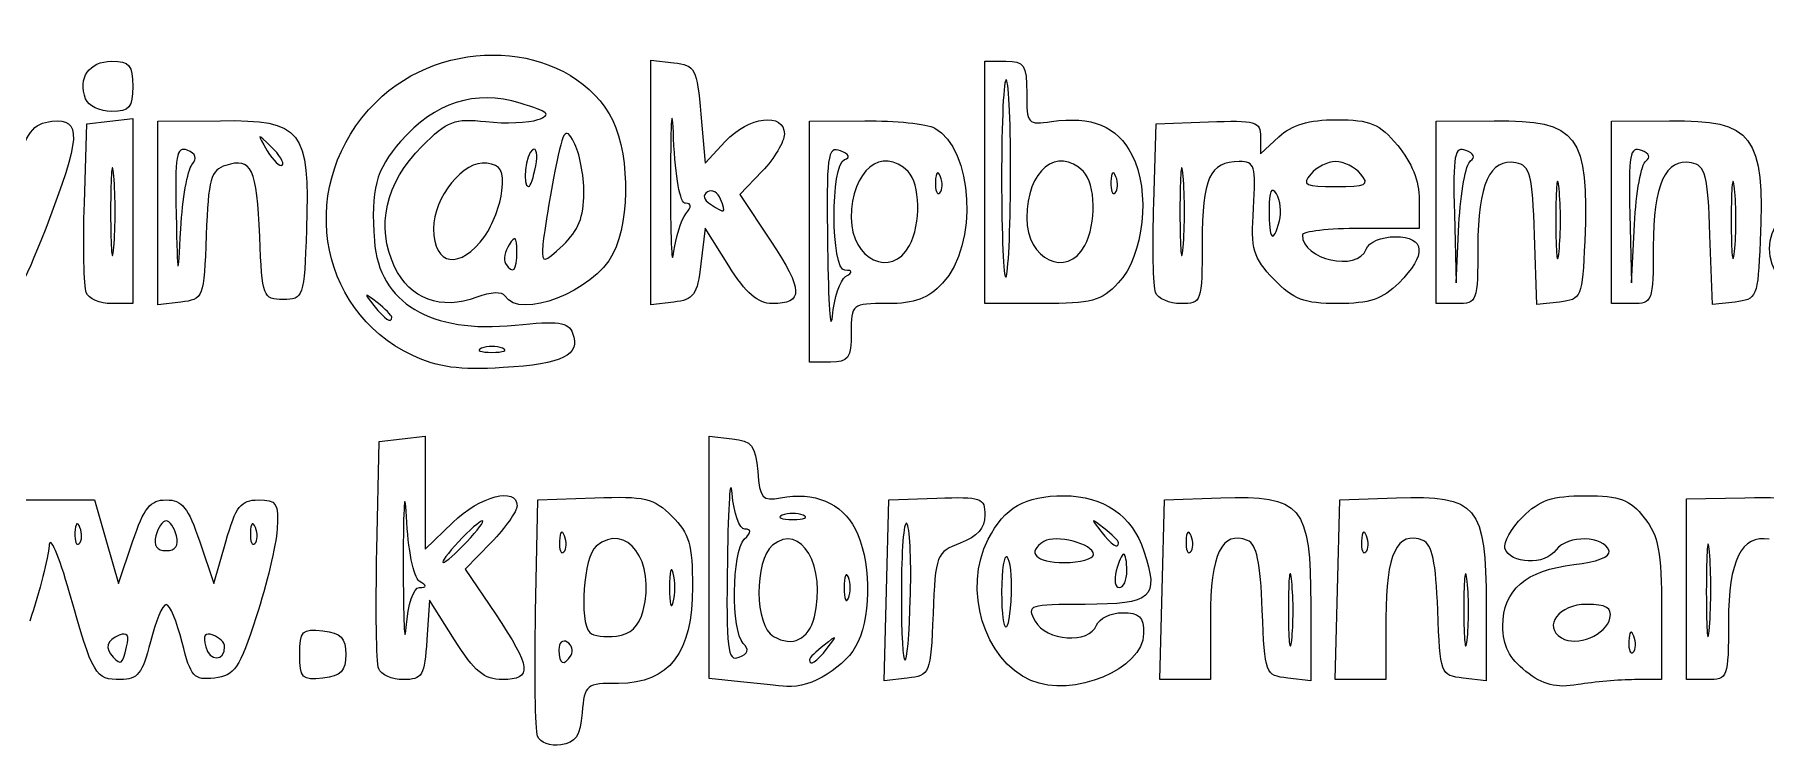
# Model space of a CAD drawing. Extents: x 2.03 to 5.27, y 7.1 to 8.91.
# Drawn here: x 4.105 to 4.796, y 7.662 to 7.946 of the extents above; entities that cross this region are included whole.
import ezdxf

# ---------------------------------------------------------------- set-up
doc = ezdxf.new("R2010")
doc.units = 0
doc.layers.add('Layer_1', color=7, linetype='CONTINUOUS')

msp = doc.modelspace()

# ---------------------------------------------------------------- linework, layer by layer
at = {"layer": 'Layer_1', "color": 7}
for p, q in [((4.35085, 7.886745), (4.35085, 7.935521)), ((4.35085, 7.935521), (4.360016, 7.934467)), ((4.484183, 7.886745), (4.484183, 7.935078)), ((4.484183, 7.935078), (4.492516, 7.935078)), ((4.125388, 7.920082), (4.125388, 7.920082)), ((4.124884, 7.878662), (4.12585, 7.910078)), ((4.12585, 7.910078), (4.135017, 7.911133)), ((4.135017, 7.911133), (4.144184, 7.912187)), ((4.144184, 7.912187), (4.144184, 7.875299)), ((4.154183, 7.911125), (4.179141, 7.911382)), ((4.154183, 7.874547), (4.154183, 7.911125)), ((4.37085, 7.91394), (4.372516, 7.894468)), ((4.414183, 7.911169), (4.436293, 7.911339)), ((4.414183, 7.863126), (4.414183, 7.911169)), ((4.55155, 7.878662), (4.552517, 7.910078)), ((4.552517, 7.910078), (4.57335, 7.910885)), ((4.664183, 7.91114), (4.687364, 7.911356)), ((4.664183, 7.874776), (4.664183, 7.91114)), ((4.734183, 7.91114), (4.757364, 7.911356)), ((4.734183, 7.874776), (4.734183, 7.91114)), ((4.199446, 7.900991), (4.199446, 7.900991)), ((4.372516, 7.894468), (4.380598, 7.903106)), ((4.594183, 7.898152), (4.601479, 7.904949)), ((4.594183, 7.904922), (4.594183, 7.898152)), ((4.167779, 7.893728), (4.167779, 7.893728)), ((4.30498, 7.893315), (4.30498, 7.893315)), ((4.677966, 7.895356), (4.677965, 7.895356)), ((4.747966, 7.895356), (4.747965, 7.895356)), ((4.136624, 7.889245), (4.136624, 7.889245)), ((4.35085, 7.837969), (4.35085, 7.886745)), ((4.35085, 7.886745), (4.35085, 7.886745)), ((4.395316, 7.891188), (4.386448, 7.881932)), ((4.46646, 7.88904), (4.46646, 7.88904)), ((4.484183, 7.838412), (4.484183, 7.886745)), ((4.484183, 7.886745), (4.484183, 7.886745)), ((4.494446, 7.888243), (4.494446, 7.888243)), ((4.53646, 7.889037), (4.53646, 7.889037)), ((4.563291, 7.889245), (4.563291, 7.889245)), ((4.634183, 7.890078), (4.634183, 7.890078)), ((4.324183, 7.882549), (4.324183, 7.882549)), ((4.378729, 7.880059), (4.378729, 7.880059)), ((4.386448, 7.881932), (4.398767, 7.863378)), ((4.657517, 7.879823), (4.657517, 7.868412)), ((4.713278, 7.884245), (4.713278, 7.884245)), ((4.783278, 7.884245), (4.783278, 7.884245)), ((4.144184, 7.875299), (4.144184, 7.838411)), ((4.154183, 7.837969), (4.154183, 7.874547)), ((4.154183, 7.874547), (4.154183, 7.874547)), ((4.364864, 7.874232), (4.364864, 7.874232)), ((4.664183, 7.838412), (4.664183, 7.874776)), ((4.664183, 7.874776), (4.664183, 7.874776)), ((4.671503, 7.87414), (4.672156, 7.846745)), ((4.734183, 7.838412), (4.734183, 7.874776)), ((4.734183, 7.874776), (4.734183, 7.874776)), ((4.741503, 7.87414), (4.742156, 7.846745)), ((4.372517, 7.868506), (4.37085, 7.854292)), ((4.38199, 7.853459), (4.372517, 7.868506)), ((4.601719, 7.871376), (4.601719, 7.871376)), ((4.657517, 7.868412), (4.634183, 7.868412)), ((4.672156, 7.846745), (4.673339, 7.869986)), ((4.704459, 7.837995), (4.703488, 7.865667)), ((4.742156, 7.846745), (4.743339, 7.869986)), ((4.774459, 7.837995), (4.773488, 7.865667)), ((4.284615, 7.865292), (4.284615, 7.865292)), ((4.297465, 7.859249), (4.297465, 7.859249)), ((4.414183, 7.815082), (4.414183, 7.863126)), ((4.414183, 7.863126), (4.414183, 7.863126)), ((4.454066, 7.86153), (4.454066, 7.86153)), ((4.524066, 7.861526), (4.524066, 7.861526)), ((4.428598, 7.849154), (4.428598, 7.849154)), ((4.125613, 7.842828), (4.125612, 7.842828)), ((4.144184, 7.838411), (4.135746, 7.838411)), ((4.16335, 7.839024), (4.154183, 7.837969)), ((4.360017, 7.839024), (4.35085, 7.837969)), ((4.506935, 7.838412), (4.484183, 7.838412)), ((4.552279, 7.842829), (4.552279, 7.842828)), ((4.672517, 7.838412), (4.664183, 7.838412)), ((4.713488, 7.839036), (4.704459, 7.837995)), ((4.742517, 7.838412), (4.734183, 7.838412)), ((4.783488, 7.839036), (4.774459, 7.837995)), ((4.247516, 7.833007), (4.247516, 7.833007)), ((4.255712, 7.817803), (4.255712, 7.817803)), ((4.291683, 7.820623), (4.291683, 7.820623)), ((4.422516, 7.815082), (4.414183, 7.815082)), ((4.241578, 7.740257), (4.242516, 7.783414)), ((4.242516, 7.783414), (4.251683, 7.784469)), ((4.251683, 7.784469), (4.260849, 7.785523)), ((4.260849, 7.785523), (4.260849, 7.762981)), ((4.374183, 7.737172), (4.374183, 7.785525)), ((4.374183, 7.785525), (4.38335, 7.784471)), ((4.260849, 7.762981), (4.260849, 7.740439)), ((4.096073, 7.760082), (4.112517, 7.760082)), ((4.112517, 7.760082), (4.12896, 7.760082)), ((4.12896, 7.760082), (4.133725, 7.743415)), ((4.304915, 7.71525), (4.305849, 7.760082)), ((4.305849, 7.760082), (4.328503, 7.760913)), ((4.444901, 7.724015), (4.44585, 7.760081)), ((4.44585, 7.760081), (4.465017, 7.760776)), ((4.554904, 7.724248), (4.555849, 7.760081)), ((4.555849, 7.760081), (4.578357, 7.760907)), ((4.624904, 7.724248), (4.625849, 7.760081)), ((4.625849, 7.760081), (4.648357, 7.760907)), ((4.764183, 7.760542), (4.78741, 7.760973)), ((4.764183, 7.724478), (4.764183, 7.760542)), ((4.123127, 7.749039), (4.123127, 7.749039)), ((4.193127, 7.749039), (4.193127, 7.749039)), ((4.260849, 7.740439), (4.271842, 7.751093)), ((4.411684, 7.753956), (4.411684, 7.753956)), ((4.133725, 7.743415), (4.13849, 7.726749)), ((4.13849, 7.726749), (4.144124, 7.743415)), ((4.161629, 7.745795), (4.161629, 7.745795)), ((4.170909, 7.743415), (4.176544, 7.726749)), ((4.176544, 7.726749), (4.181308, 7.743415)), ((4.287196, 7.743083), (4.276876, 7.732436)), ((4.277516, 7.743414), (4.277516, 7.743414)), ((4.31646, 7.745707), (4.31646, 7.745707)), ((4.537517, 7.743007), (4.537517, 7.743007)), ((4.56646, 7.745706), (4.56646, 7.745706)), ((4.63646, 7.745706), (4.63646, 7.745706)), ((4.374183, 7.688818), (4.374183, 7.737172)), ((4.527517, 7.738352), (4.527517, 7.738352)), ((4.773282, 7.739348), (4.773285, 7.739348)), ((4.276876, 7.732436), (4.288862, 7.714636)), ((4.359814, 7.730916), (4.359814, 7.730916)), ((4.429725, 7.729249), (4.429725, 7.729249)), ((4.54085, 7.731749), (4.54085, 7.731749)), ((4.606611, 7.727507), (4.606616, 7.727507)), ((4.676611, 7.727507), (4.676616, 7.727507)), ((4.258535, 7.725132), (4.258532, 7.725132)), ((4.443953, 7.687949), (4.444902, 7.724015)), ((4.444902, 7.724015), (4.444901, 7.724015)), ((4.454477, 7.722731), (4.454477, 7.722731)), ((4.494808, 7.722959), (4.494808, 7.722959)), ((4.553957, 7.688414), (4.554903, 7.724247)), ((4.554903, 7.724247), (4.554904, 7.724248)), ((4.623957, 7.688414), (4.624902, 7.724247)), ((4.624902, 7.724247), (4.624904, 7.724248)), ((4.764183, 7.688415), (4.764183, 7.724479)), ((4.764183, 7.724479), (4.764183, 7.724478)), ((4.262516, 7.720081), (4.261501, 7.704247)), ((4.272516, 7.704253), (4.262516, 7.720081)), ((4.347841, 7.715916), (4.347841, 7.715916)), ((4.614182, 7.718193), (4.614182, 7.687971)), ((4.684182, 7.718193), (4.684182, 7.687971)), ((4.754184, 7.716299), (4.754184, 7.688415)), ((4.416139, 7.71338), (4.41614, 7.71338)), ((4.574182, 7.713006), (4.574182, 7.688414)), ((4.644182, 7.713006), (4.644182, 7.688414)), ((4.733595, 7.712958), (4.733595, 7.712958)), ((4.14175, 7.701499), (4.14175, 7.701499)), ((4.18085, 7.701592), (4.18085, 7.701588)), ((4.38774, 7.702858), (4.387741, 7.702858)), ((4.421276, 7.700916), (4.421276, 7.700916)), ((4.743128, 7.705707), (4.743128, 7.705707)), ((4.21085, 7.698414), (4.21085, 7.698414)), ((4.319041, 7.698185), (4.319041, 7.698185)), ((4.242307, 7.692757), (4.242307, 7.692757)), ((4.386683, 7.68751), (4.374183, 7.688818)), ((4.386683, 7.687511), (4.386683, 7.68751)), ((4.453235, 7.689015), (4.443953, 7.687949)), ((4.502517, 7.688078), (4.502517, 7.688078)), ((4.56407, 7.688414), (4.553957, 7.688414)), ((4.574182, 7.688414), (4.56407, 7.688414)), ((4.614182, 7.687971), (4.605016, 7.689026)), ((4.63407, 7.688414), (4.623957, 7.688414)), ((4.644182, 7.688414), (4.63407, 7.688414)), ((4.684182, 7.687971), (4.675016, 7.689026)), ((4.700016, 7.691692), (4.700016, 7.69169)), ((4.754184, 7.688415), (4.74335, 7.688382)), ((4.772517, 7.688415), (4.764183, 7.688415)), ((4.305733, 7.66585), (4.305734, 7.66585))]:
    msp.add_line(p, q, dxfattribs=at)
for points in [[(4.241111, 7.918677), (4.268147, 7.945713), (4.316486, 7.943332), (4.334318, 7.914087)], [(4.125388, 7.920082), (4.122197, 7.928398), (4.126812, 7.935082), (4.135745, 7.935082)], [(4.135745, 7.935082), (4.142898, 7.935082), (4.144183, 7.93356), (4.144183, 7.925082)], [(4.492516, 7.935078), (4.499954, 7.935078), (4.50085, 7.933706), (4.50085, 7.922322)], [(4.360016, 7.934467), (4.368624, 7.933477), (4.369285, 7.932224), (4.37085, 7.91394)], [(4.492732, 7.92764), (4.491697, 7.928676), (4.49085, 7.911023), (4.49085, 7.888412)], [(4.144183, 7.925082), (4.144183, 7.916605), (4.142898, 7.915082), (4.135745, 7.915082)], [(4.298777, 7.918375), (4.28074, 7.923853), (4.26475, 7.918737), (4.251016, 7.903096)], [(4.494446, 7.888243), (4.494535, 7.908876), (4.493768, 7.926605), (4.492732, 7.92764)], [(4.50085, 7.922322), (4.50085, 7.910057), (4.501233, 7.909622), (4.510807, 7.911028)], [(4.135745, 7.915082), (4.131104, 7.915082), (4.126444, 7.917332), (4.125388, 7.920082)], [(4.255712, 7.817803), (4.216946, 7.83602), (4.20955, 7.887116), (4.241111, 7.918677)], [(4.305863, 7.911811), (4.311405, 7.913803), (4.310222, 7.914899), (4.298777, 7.918375)], [(4.334318, 7.914087), (4.342292, 7.901009), (4.34305, 7.87234), (4.335793, 7.858306)], [(4.359994, 7.904245), (4.359327, 7.91939), (4.358801, 7.912839), (4.358721, 7.888412)], [(4.380598, 7.903106), (4.389884, 7.913034), (4.404183, 7.914845), (4.404183, 7.906094)], [(4.09645, 7.890273), (4.102088, 7.907242), (4.104306, 7.910229), (4.11194, 7.911133)], [(4.11194, 7.911133), (4.123968, 7.912557), (4.12351, 7.904706), (4.109448, 7.868412)], [(4.179141, 7.911382), (4.211787, 7.911717), (4.214884, 7.907802), (4.213491, 7.867949)], [(4.259536, 7.901102), (4.269831, 7.911396), (4.2725, 7.91243), (4.285119, 7.911007)], [(4.285119, 7.911007), (4.292869, 7.910134), (4.302203, 7.910495), (4.305863, 7.911811)], [(4.320231, 7.902801), (4.316665, 7.90937), (4.31587, 7.907962), (4.312103, 7.888415)], [(4.436293, 7.911339), (4.448454, 7.911428), (4.460998, 7.91012), (4.46417, 7.908423)], [(4.46417, 7.908423), (4.479598, 7.900166), (4.481557, 7.861695), (4.467321, 7.846542)], [(4.510807, 7.911028), (4.526747, 7.913367), (4.536963, 7.90915), (4.542827, 7.897811)], [(4.57335, 7.910885), (4.592332, 7.911619), (4.594183, 7.911089), (4.594183, 7.904922)], [(4.601479, 7.904949), (4.606685, 7.909799), (4.613281, 7.911745), (4.624516, 7.911745)], [(4.624516, 7.911745), (4.638002, 7.911745), (4.641494, 7.910275), (4.648887, 7.901489)], [(4.687364, 7.911356), (4.720778, 7.91167), (4.725342, 7.905608), (4.72352, 7.863341)], [(4.757364, 7.911356), (4.790778, 7.91167), (4.795342, 7.905608), (4.79352, 7.863341)], [(4.165935, 7.899584), (4.161601, 7.901247), (4.160945, 7.897488), (4.161492, 7.87414)], [(4.199446, 7.900991), (4.193706, 7.906489), (4.193635, 7.906418), (4.197851, 7.899396)], [(4.203859, 7.893643), (4.204735, 7.894519), (4.20275, 7.897826), (4.199446, 7.900991)], [(4.251016, 7.903096), (4.241112, 7.891816), (4.239045, 7.883936), (4.240604, 7.863415)], [(4.248647, 7.853132), (4.241078, 7.869004), (4.245083, 7.886649), (4.259536, 7.901102)], [(4.30498, 7.893315), (4.305845, 7.897842), (4.30527, 7.900754), (4.303702, 7.899785)], [(4.324183, 7.882549), (4.324183, 7.889683), (4.322404, 7.898797), (4.320231, 7.902801)], [(4.364731, 7.878412), (4.362559, 7.878412), (4.360679, 7.888665), (4.359994, 7.904245)], [(4.404183, 7.906094), (4.404183, 7.902986), (4.400193, 7.896278), (4.395316, 7.891188)], [(4.426515, 7.899366), (4.421357, 7.901345), (4.4209, 7.897898), (4.42141, 7.860811)], [(4.453517, 7.891082), (4.443128, 7.901471), (4.43085, 7.891478), (4.43085, 7.872635)], [(4.523517, 7.891078), (4.513129, 7.901467), (4.50085, 7.891474), (4.50085, 7.872631)], [(4.648887, 7.901489), (4.654493, 7.894827), (4.657517, 7.887236), (4.657517, 7.879823)], [(4.676129, 7.89951), (4.671546, 7.901269), (4.670936, 7.897925), (4.671503, 7.87414)], [(4.746129, 7.89951), (4.741546, 7.901269), (4.740936, 7.897925), (4.741503, 7.87414)], [(4.136624, 7.889245), (4.135922, 7.897037), (4.135348, 7.890662), (4.135348, 7.875078)], [(4.163336, 7.868284), (4.163997, 7.88013), (4.165996, 7.89158), (4.167779, 7.893728)], [(4.167779, 7.893728), (4.169982, 7.896382), (4.169392, 7.898258), (4.165935, 7.899584)], [(4.181322, 7.893562), (4.175296, 7.891649), (4.174338, 7.888248), (4.173487, 7.86573)], [(4.194854, 7.865074), (4.193765, 7.89241), (4.191659, 7.896842), (4.181322, 7.893562)], [(4.197851, 7.899396), (4.200278, 7.895355), (4.202982, 7.892766), (4.203859, 7.893643)], [(4.285401, 7.89443), (4.276282, 7.895731), (4.264183, 7.880798), (4.264183, 7.868244)], [(4.291484, 7.883415), (4.292317, 7.891486), (4.291144, 7.893611), (4.285401, 7.89443)], [(4.303702, 7.899785), (4.30094, 7.898078), (4.299549, 7.885082), (4.302128, 7.885082)], [(4.302128, 7.885082), (4.302831, 7.885082), (4.304114, 7.888787), (4.30498, 7.893315)], [(4.42835, 7.851698), (4.422685, 7.851764), (4.422524, 7.893973), (4.428181, 7.895859)], [(4.428181, 7.895859), (4.430682, 7.896693), (4.430058, 7.898006), (4.426515, 7.899366)], [(4.542827, 7.897811), (4.550377, 7.88321), (4.547663, 7.857545), (4.537414, 7.846636)], [(4.563291, 7.889245), (4.562588, 7.897037), (4.562015, 7.890662), (4.562015, 7.875078)], [(4.585683, 7.895083), (4.57393, 7.895076), (4.57085, 7.888361), (4.57085, 7.862745)], [(4.591357, 7.876439), (4.592411, 7.893395), (4.591897, 7.895087), (4.585683, 7.895083)], [(4.624183, 7.895078), (4.620965, 7.895078), (4.616465, 7.892828), (4.614183, 7.890078)], [(4.634183, 7.890078), (4.631901, 7.892828), (4.627401, 7.895078), (4.624183, 7.895078)], [(4.673339, 7.869986), (4.67399, 7.882769), (4.676072, 7.894185), (4.677966, 7.895356)], [(4.677965, 7.895356), (4.68004, 7.896638), (4.67931, 7.898289), (4.676129, 7.89951)], [(4.69607, 7.89457), (4.685699, 7.896554), (4.68085, 7.885893), (4.68085, 7.861108)], [(4.703488, 7.865667), (4.702635, 7.889956), (4.701729, 7.893488), (4.69607, 7.89457)], [(4.743339, 7.869986), (4.74399, 7.882769), (4.746072, 7.894185), (4.747966, 7.895356)], [(4.747965, 7.895356), (4.75004, 7.896638), (4.74931, 7.898289), (4.746129, 7.89951)], [(4.76607, 7.89457), (4.755699, 7.896554), (4.75085, 7.885893), (4.75085, 7.861108)], [(4.773488, 7.865667), (4.772635, 7.889956), (4.771729, 7.893488), (4.76607, 7.89457)], [(4.136624, 7.860912), (4.137326, 7.868703), (4.137326, 7.881453), (4.136624, 7.889245)], [(4.312103, 7.888415), (4.309806, 7.876499), (4.307835, 7.863862), (4.307722, 7.860334)], [(4.358721, 7.888412), (4.358643, 7.865495), (4.359216, 7.851989), (4.359989, 7.858398)], [(4.454066, 7.86153), (4.458725, 7.870236), (4.458429, 7.88617), (4.453517, 7.891082)], [(4.464446, 7.887027), (4.464302, 7.883513), (4.46509, 7.881544), (4.466197, 7.882652)], [(4.46646, 7.88904), (4.465396, 7.8917), (4.464606, 7.89091), (4.464446, 7.887027)], [(4.466197, 7.882652), (4.467305, 7.883759), (4.467423, 7.886634), (4.46646, 7.88904)], [(4.49085, 7.888412), (4.49085, 7.8658), (4.491621, 7.848072), (4.492564, 7.849014)], [(4.492564, 7.849014), (4.493506, 7.849956), (4.494353, 7.86761), (4.494446, 7.888243)], [(4.524066, 7.861526), (4.528725, 7.870232), (4.528429, 7.886166), (4.523517, 7.891078)], [(4.534446, 7.887023), (4.534302, 7.883509), (4.53509, 7.88154), (4.536197, 7.882648)], [(4.53646, 7.889037), (4.535396, 7.891696), (4.534606, 7.890906), (4.534446, 7.887023)], [(4.536197, 7.882648), (4.537305, 7.883755), (4.537423, 7.88663), (4.53646, 7.889037)], [(4.563291, 7.860912), (4.563993, 7.868703), (4.563993, 7.881453), (4.563291, 7.889245)], [(4.614183, 7.890078), (4.610605, 7.885767), (4.611984, 7.885078), (4.624183, 7.885078)], [(4.624183, 7.885078), (4.636383, 7.885078), (4.637761, 7.885767), (4.634183, 7.890078)], [(4.713278, 7.884245), (4.712559, 7.89112), (4.711971, 7.885495), (4.711971, 7.871745)], [(4.783278, 7.884245), (4.782559, 7.89112), (4.781971, 7.885495), (4.781971, 7.871745)], [(4.284615, 7.865292), (4.287825, 7.86976), (4.290916, 7.877915), (4.291484, 7.883415)], [(4.31585, 7.861749), (4.32197, 7.867498), (4.324183, 7.873023), (4.324183, 7.882549)], [(4.373478, 7.882976), (4.371424, 7.881706), (4.37188, 7.879808), (4.374661, 7.878046)], [(4.378729, 7.880059), (4.377678, 7.882799), (4.375315, 7.884111), (4.373478, 7.882976)], [(4.374661, 7.878046), (4.38073, 7.8742), (4.380938, 7.874303), (4.378729, 7.880059)], [(4.600492, 7.882209), (4.598538, 7.885293), (4.597602, 7.883277), (4.597568, 7.875912)], [(4.601719, 7.871376), (4.602625, 7.87484), (4.602072, 7.879715), (4.600492, 7.882209)], [(4.713278, 7.859245), (4.713997, 7.86612), (4.713997, 7.87737), (4.713278, 7.884245)], [(4.783278, 7.859245), (4.783997, 7.86612), (4.783997, 7.87737), (4.783278, 7.884245)], [(4.804131, 7.845131), (4.788904, 7.860357), (4.800212, 7.881365), (4.825148, 7.884175)], [(4.125612, 7.842828), (4.12468, 7.845257), (4.124352, 7.861382), (4.124884, 7.878662)], [(4.135348, 7.875078), (4.135348, 7.859495), (4.135922, 7.85312), (4.136624, 7.860912)], [(4.161492, 7.87414), (4.162113, 7.847639), (4.162173, 7.847448), (4.163336, 7.868284)], [(4.359989, 7.858398), (4.360762, 7.864807), (4.362956, 7.871932), (4.364864, 7.874232)], [(4.364864, 7.874232), (4.367281, 7.877144), (4.367241, 7.878412), (4.364731, 7.878412)], [(4.43085, 7.872635), (4.43085, 7.856002), (4.446979, 7.848287), (4.454066, 7.86153)], [(4.50085, 7.872631), (4.50085, 7.855998), (4.516979, 7.848283), (4.524066, 7.861526)], [(4.552279, 7.842828), (4.551347, 7.845257), (4.551019, 7.861382), (4.55155, 7.878662)], [(4.562015, 7.875078), (4.562015, 7.859495), (4.562589, 7.85312), (4.563291, 7.860912)], [(4.599481, 7.848102), (4.591183, 7.856763), (4.59032, 7.859771), (4.591357, 7.876439)], [(4.597568, 7.875912), (4.597512, 7.863784), (4.59924, 7.861894), (4.601719, 7.871376)], [(4.109448, 7.868412), (4.100027, 7.844095), (4.097274, 7.839934), (4.090023, 7.839058)], [(4.173487, 7.86573), (4.172532, 7.840498), (4.172366, 7.840061), (4.16335, 7.839024)], [(4.213491, 7.867949), (4.212538, 7.840702), (4.21233, 7.840078), (4.204183, 7.840078)], [(4.264183, 7.868244), (4.264183, 7.853295), (4.274883, 7.851749), (4.284615, 7.865292)], [(4.297465, 7.859249), (4.297421, 7.865104), (4.296743, 7.865687), (4.294352, 7.861908)], [(4.634183, 7.868412), (4.62135, 7.868412), (4.61085, 7.867212), (4.61085, 7.865745)], [(4.61085, 7.865745), (4.61085, 7.855898), (4.63283, 7.851006), (4.636311, 7.860078)], [(4.711971, 7.871745), (4.711971, 7.857995), (4.712559, 7.85237), (4.713278, 7.859245)], [(4.781971, 7.871745), (4.781971, 7.857995), (4.782558, 7.85237), (4.783278, 7.859245)], [(4.204183, 7.840078), (4.196124, 7.840078), (4.195817, 7.840899), (4.194854, 7.865074)], [(4.240604, 7.863415), (4.242487, 7.838641), (4.263007, 7.826349), (4.296715, 7.829803)], [(4.294352, 7.861908), (4.292668, 7.859245), (4.292029, 7.85587), (4.292933, 7.854408)], [(4.292933, 7.854408), (4.295824, 7.84973), (4.297518, 7.851539), (4.297465, 7.859249)], [(4.307722, 7.860334), (4.307532, 7.854405), (4.308147, 7.854512), (4.31585, 7.861749)], [(4.398767, 7.863378), (4.411834, 7.843699), (4.411945, 7.838412), (4.399293, 7.838412)], [(4.42141, 7.860811), (4.421719, 7.83841), (4.42258, 7.826063), (4.423325, 7.833372)], [(4.57085, 7.862745), (4.57085, 7.838931), (4.57067, 7.838412), (4.562412, 7.838412)], [(4.636311, 7.860078), (4.637405, 7.862929), (4.642377, 7.865078), (4.647873, 7.865078)], [(4.647873, 7.865078), (4.659995, 7.865078), (4.660569, 7.857827), (4.649335, 7.846594)], [(4.68085, 7.861108), (4.68085, 7.839121), (4.68059, 7.838412), (4.672517, 7.838412)], [(4.72352, 7.863341), (4.722548, 7.840817), (4.72223, 7.840045), (4.713488, 7.839036)], [(4.75085, 7.861108), (4.75085, 7.839121), (4.75059, 7.838412), (4.742517, 7.838412)], [(4.79352, 7.863341), (4.792548, 7.840817), (4.79223, 7.840045), (4.783488, 7.839036)], [(4.281423, 7.840945), (4.267193, 7.835574), (4.254827, 7.840172), (4.248647, 7.853132)], [(4.335793, 7.858306), (4.327974, 7.843185), (4.298703, 7.831738), (4.292699, 7.841454)], [(4.37085, 7.854292), (4.36938, 7.841755), (4.368102, 7.839954), (4.360017, 7.839024)], [(4.399293, 7.838412), (4.39363, 7.838412), (4.38884, 7.842577), (4.38199, 7.853459)], [(4.423325, 7.833372), (4.42407, 7.840682), (4.426443, 7.847784), (4.428598, 7.849154)], [(4.428598, 7.849154), (4.431526, 7.851017), (4.431463, 7.85166), (4.42835, 7.851698)], [(4.467321, 7.846542), (4.461512, 7.840358), (4.456241, 7.838416), (4.445269, 7.838416)], [(4.537414, 7.846636), (4.530663, 7.83945), (4.526814, 7.838412), (4.506935, 7.838412)], [(4.624959, 7.838412), (4.611431, 7.838412), (4.607235, 7.840008), (4.599481, 7.848102)], [(4.649335, 7.846594), (4.642894, 7.840152), (4.637708, 7.838412), (4.624959, 7.838412)], [(4.135746, 7.838411), (4.131105, 7.838411), (4.126545, 7.840399), (4.125613, 7.842828)], [(4.241683, 7.838841), (4.236396, 7.842987), (4.236278, 7.842869), (4.240425, 7.837582)], [(4.247516, 7.833007), (4.247516, 7.8337), (4.244891, 7.836324), (4.241683, 7.838841)], [(4.292699, 7.841454), (4.291592, 7.843245), (4.286965, 7.843037), (4.281423, 7.840945)], [(4.445269, 7.838416), (4.431012, 7.838416), (4.43085, 7.838285), (4.43085, 7.826749)], [(4.562412, 7.838412), (4.557771, 7.838412), (4.553212, 7.840399), (4.552279, 7.842829)], [(4.240425, 7.837582), (4.244779, 7.83203), (4.247516, 7.830264), (4.247516, 7.833007)], [(4.296715, 7.829803), (4.314122, 7.831586), (4.317993, 7.831051), (4.319692, 7.826624)], [(4.319692, 7.826624), (4.323057, 7.817855), (4.315892, 7.8143), (4.291922, 7.812849)], [(4.43085, 7.826749), (4.43085, 7.816527), (4.429819, 7.815082), (4.422516, 7.815082)], [(4.291922, 7.812849), (4.274405, 7.811789), (4.26609, 7.812927), (4.255712, 7.817803)], [(4.28335, 7.820623), (4.281058, 7.819699), (4.282933, 7.818942), (4.287516, 7.818942)], [(4.291683, 7.820623), (4.289391, 7.821547), (4.285641, 7.821547), (4.28335, 7.820623)], [(4.287516, 7.818942), (4.2921, 7.818942), (4.293975, 7.819698), (4.291683, 7.820623)], [(4.38335, 7.784471), (4.39123, 7.783564), (4.392658, 7.781731), (4.393522, 7.771411)], [(4.38329, 7.762582), (4.382588, 7.770374), (4.381752, 7.758421), (4.381432, 7.73602)], [(4.393522, 7.771411), (4.39442, 7.760686), (4.395391, 7.759571), (4.402627, 7.760954)], [(4.253341, 7.753507), (4.25269, 7.766289), (4.252134, 7.757998), (4.252106, 7.735081)], [(4.271842, 7.751093), (4.282725, 7.761642), (4.297516, 7.765471), (4.297516, 7.757739)], [(4.388375, 7.748416), (4.38628, 7.748416), (4.383992, 7.754791), (4.38329, 7.762582)], [(4.402627, 7.760954), (4.416009, 7.763512), (4.427098, 7.758895), (4.432456, 7.748533)], [(4.578357, 7.760907), (4.610653, 7.762092), (4.614182, 7.757884), (4.614182, 7.718193)], [(4.648357, 7.760907), (4.680653, 7.762092), (4.684182, 7.757884), (4.684182, 7.718193)], [(4.144124, 7.743415), (4.148726, 7.757027), (4.151181, 7.760082), (4.157517, 7.760082)], [(4.157517, 7.760082), (4.163853, 7.760082), (4.166307, 7.757027), (4.170909, 7.743415)], [(4.181308, 7.743415), (4.18537, 7.757623), (4.187286, 7.760082), (4.194295, 7.760082)], [(4.194295, 7.760082), (4.20161, 7.760082), (4.202435, 7.758795), (4.20178, 7.748415)], [(4.297516, 7.757739), (4.297516, 7.755535), (4.292872, 7.74894), (4.287196, 7.743083)], [(4.328503, 7.760913), (4.348702, 7.761654), (4.352044, 7.760858), (4.359337, 7.753565)], [(4.465017, 7.760776), (4.482851, 7.761422), (4.484183, 7.760951), (4.484183, 7.754006)], [(4.485514, 7.744431), (4.492125, 7.757216), (4.500039, 7.761749), (4.515749, 7.761749)], [(4.515749, 7.761749), (4.531573, 7.761749), (4.542969, 7.753863), (4.547653, 7.739672)], [(4.698786, 7.75332), (4.705542, 7.760076), (4.710504, 7.761748), (4.72379, 7.761748)], [(4.72379, 7.761748), (4.737728, 7.761748), (4.741466, 7.76035), (4.747275, 7.752965)], [(4.78741, 7.760973), (4.808772, 7.761369), (4.811191, 7.760699), (4.817535, 7.752634)], [(4.123127, 7.749039), (4.122062, 7.751699), (4.121273, 7.750909), (4.121113, 7.747026)], [(4.122864, 7.742651), (4.123971, 7.743758), (4.12409, 7.746633), (4.123127, 7.749039)], [(4.157516, 7.751748), (4.156111, 7.751748), (4.15426, 7.749069), (4.153404, 7.745795)], [(4.161629, 7.745795), (4.160773, 7.749069), (4.158922, 7.751748), (4.157516, 7.751748)], [(4.193127, 7.749039), (4.192062, 7.751699), (4.191273, 7.750909), (4.191113, 7.747026)], [(4.192864, 7.742651), (4.193971, 7.743758), (4.19409, 7.746633), (4.193127, 7.749039)], [(4.20178, 7.748415), (4.201374, 7.741999), (4.197624, 7.726249), (4.193446, 7.713415)], [(4.258521, 7.727724), (4.256251, 7.729168), (4.254013, 7.740306), (4.253341, 7.753507)], [(4.283678, 7.751748), (4.282762, 7.751748), (4.278489, 7.747998), (4.274183, 7.743414)], [(4.277516, 7.743414), (4.281822, 7.747998), (4.284595, 7.751748), (4.283678, 7.751748)], [(4.31646, 7.745707), (4.315396, 7.748366), (4.314606, 7.747576), (4.314446, 7.743693)], [(4.347841, 7.715916), (4.353043, 7.735522), (4.341188, 7.751712), (4.329023, 7.741616)], [(4.359337, 7.753565), (4.366199, 7.746702), (4.367516, 7.742172), (4.367516, 7.72542)], [(4.388183, 7.744416), (4.391071, 7.747303), (4.391124, 7.748416), (4.388375, 7.748416)], [(4.41614, 7.71338), (4.421156, 7.733369), (4.410698, 7.751305), (4.399463, 7.741981)], [(4.40335, 7.753956), (4.401059, 7.753032), (4.402934, 7.752275), (4.407517, 7.752275)], [(4.411684, 7.753956), (4.409392, 7.754881), (4.405642, 7.754881), (4.40335, 7.753956)], [(4.407517, 7.752275), (4.4121, 7.752275), (4.413975, 7.753032), (4.411684, 7.753956)], [(4.432456, 7.748533), (4.43852, 7.736806), (4.439031, 7.715386), (4.433534, 7.703323)], [(4.453005, 7.750704), (4.451819, 7.751889), (4.45085, 7.739609), (4.45085, 7.723414)], [(4.454477, 7.722731), (4.454852, 7.736931), (4.45419, 7.749519), (4.453005, 7.750704)], [(4.484183, 7.754006), (4.484183, 7.7488), (4.481205, 7.745418), (4.474337, 7.742825)], [(4.531684, 7.748841), (4.526397, 7.752987), (4.526279, 7.752869), (4.530425, 7.747582)], [(4.537517, 7.743007), (4.537517, 7.7437), (4.534892, 7.746325), (4.531684, 7.748841)], [(4.56646, 7.745706), (4.565396, 7.748365), (4.564606, 7.747575), (4.564446, 7.743692)], [(4.63646, 7.745706), (4.635396, 7.748365), (4.634606, 7.747575), (4.634446, 7.743692)], [(4.691699, 7.74082), (4.690961, 7.74306), (4.694151, 7.748685), (4.698786, 7.75332)], [(4.747275, 7.752965), (4.753014, 7.74567), (4.754184, 7.739461), (4.754184, 7.716299)], [(4.110797, 7.741749), (4.110506, 7.737165), (4.107024, 7.723665), (4.103059, 7.711749)], [(4.118977, 7.722982), (4.114643, 7.738334), (4.111097, 7.74647), (4.110797, 7.741749)], [(4.121113, 7.747026), (4.120968, 7.743512), (4.121756, 7.741543), (4.122864, 7.742651)], [(4.153404, 7.745795), (4.152361, 7.741804), (4.153715, 7.739843), (4.157516, 7.739843)], [(4.157516, 7.739843), (4.161317, 7.739843), (4.162672, 7.741804), (4.161629, 7.745795)], [(4.191113, 7.747026), (4.190968, 7.743512), (4.191756, 7.741543), (4.192864, 7.742651)], [(4.274183, 7.743414), (4.269877, 7.738831), (4.267104, 7.735081), (4.268021, 7.735081)], [(4.268021, 7.735081), (4.268938, 7.735081), (4.273211, 7.738831), (4.277516, 7.743414)], [(4.314446, 7.743693), (4.314302, 7.740179), (4.31509, 7.738211), (4.316197, 7.739318)], [(4.316197, 7.739318), (4.317305, 7.740426), (4.317423, 7.743301), (4.31646, 7.745707)], [(4.329023, 7.741616), (4.324037, 7.737478), (4.322182, 7.711528), (4.326558, 7.707151)], [(4.387741, 7.702858), (4.38289, 7.707709), (4.383228, 7.73946), (4.388183, 7.744416)], [(4.399463, 7.741981), (4.392039, 7.735819), (4.392291, 7.709806), (4.399815, 7.705595)], [(4.474337, 7.742825), (4.464803, 7.739227), (4.464458, 7.738328), (4.463503, 7.714595)], [(4.502517, 7.688078), (4.483819, 7.696167), (4.475247, 7.724577), (4.485514, 7.744431)], [(4.507707, 7.743533), (4.50059, 7.739134), (4.504495, 7.735082), (4.51585, 7.735082)], [(4.527517, 7.738352), (4.527517, 7.742485), (4.512406, 7.746437), (4.507707, 7.743533)], [(4.530425, 7.747582), (4.53478, 7.74203), (4.537517, 7.740264), (4.537517, 7.743007)], [(4.564446, 7.743692), (4.564302, 7.740178), (4.56509, 7.73821), (4.566197, 7.739317)], [(4.566197, 7.739317), (4.567305, 7.740425), (4.567423, 7.7433), (4.56646, 7.745706)], [(4.588997, 7.743946), (4.578662, 7.747912), (4.574182, 7.738557), (4.574182, 7.713006)], [(4.594873, 7.716073), (4.594154, 7.735199), (4.592602, 7.742563), (4.588997, 7.743946)], [(4.634446, 7.743692), (4.634302, 7.740178), (4.63509, 7.73821), (4.636197, 7.739317)], [(4.636197, 7.739317), (4.637305, 7.740425), (4.637423, 7.7433), (4.63646, 7.745706)], [(4.658997, 7.743946), (4.648662, 7.747912), (4.644182, 7.738557), (4.644182, 7.713006)], [(4.664873, 7.716073), (4.664154, 7.735199), (4.662602, 7.742563), (4.658997, 7.743946)], [(4.733218, 7.739697), (4.731179, 7.745896), (4.716576, 7.746197), (4.712141, 7.740131)], [(4.773285, 7.739348), (4.772587, 7.747085), (4.772023, 7.739915), (4.772033, 7.723414)], [(4.797088, 7.744378), (4.786087, 7.746479), (4.78085, 7.735878), (4.78085, 7.71151)], [(4.242307, 7.692757), (4.241391, 7.695146), (4.241063, 7.716521), (4.241578, 7.740257)], [(4.252106, 7.735081), (4.252072, 7.712164), (4.252616, 7.700539), (4.253302, 7.709248)], [(4.381432, 7.73602), (4.380921, 7.700264), (4.381488, 7.695536), (4.386074, 7.697296)], [(4.493058, 7.737319), (4.491844, 7.738533), (4.49085, 7.732277), (4.49085, 7.723416)], [(4.494808, 7.722959), (4.495059, 7.729643), (4.494272, 7.736105), (4.493058, 7.737319)], [(4.51585, 7.735082), (4.522267, 7.735082), (4.527517, 7.736554), (4.527517, 7.738352)], [(4.547653, 7.739672), (4.5538, 7.721044), (4.550897, 7.718416), (4.524171, 7.718416)], [(4.539573, 7.738416), (4.53887, 7.738416), (4.53751, 7.735416), (4.536551, 7.731749)], [(4.54085, 7.731749), (4.54085, 7.735416), (4.540275, 7.738416), (4.539573, 7.738416)], [(4.606616, 7.727507), (4.605895, 7.734423), (4.605292, 7.729581), (4.605277, 7.716748)], [(4.676616, 7.727507), (4.675895, 7.734423), (4.675292, 7.729581), (4.675277, 7.716748)], [(4.712141, 7.740131), (4.707607, 7.73393), (4.693814, 7.734395), (4.691699, 7.74082)], [(4.719177, 7.734258), (4.728304, 7.735287), (4.733949, 7.737473), (4.733218, 7.739697)], [(4.773304, 7.709348), (4.773993, 7.718112), (4.773985, 7.731612), (4.773282, 7.739348)], [(4.258532, 7.725132), (4.261611, 7.725177), (4.261608, 7.725761), (4.258521, 7.727724)], [(4.359814, 7.730916), (4.358975, 7.734124), (4.35829, 7.731499), (4.35829, 7.725082)], [(4.359814, 7.719249), (4.360653, 7.722457), (4.360653, 7.727707), (4.359814, 7.730916)], [(4.429725, 7.729249), (4.4288, 7.731541), (4.428043, 7.729666), (4.428043, 7.725082)], [(4.429725, 7.720916), (4.430649, 7.723207), (4.430649, 7.726957), (4.429725, 7.729249)], [(4.536551, 7.731749), (4.535592, 7.728082), (4.536168, 7.725082), (4.537829, 7.725082)], [(4.537829, 7.725082), (4.539491, 7.725082), (4.54085, 7.728082), (4.54085, 7.731749)], [(4.606589, 7.704173), (4.607325, 7.710091), (4.607338, 7.720591), (4.606611, 7.727507)], [(4.676589, 7.704173), (4.677325, 7.710091), (4.677338, 7.720591), (4.676611, 7.727507)], [(4.69085, 7.709808), (4.69085, 7.724163), (4.700047, 7.732102), (4.719177, 7.734258)], [(4.139332, 7.688415), (4.129196, 7.688415), (4.128314, 7.689913), (4.118977, 7.722982)], [(4.253302, 7.709248), (4.254037, 7.718568), (4.256189, 7.725102), (4.258535, 7.725132)], [(4.367516, 7.72542), (4.367516, 7.699014), (4.358242, 7.686901), (4.338026, 7.686901)], [(4.35829, 7.725082), (4.35829, 7.718666), (4.358975, 7.716041), (4.359814, 7.719249)], [(4.428043, 7.725082), (4.428043, 7.720499), (4.4288, 7.718624), (4.429725, 7.720916)], [(4.45085, 7.723414), (4.45085, 7.687485), (4.45353, 7.68698), (4.454477, 7.722731)], [(4.49085, 7.723416), (4.49085, 7.704979), (4.494118, 7.704602), (4.494808, 7.722959)], [(4.772033, 7.723414), (4.772043, 7.706914), (4.772615, 7.700585), (4.773304, 7.709348)], [(4.157517, 7.718415), (4.156119, 7.718415), (4.153275, 7.711665), (4.151198, 7.703415)], [(4.163889, 7.703204), (4.161782, 7.71157), (4.158915, 7.718415), (4.157517, 7.718415)], [(4.288862, 7.714636), (4.30328, 7.693227), (4.303798, 7.688412), (4.291683, 7.68842)], [(4.305734, 7.66585), (4.304769, 7.668363), (4.304401, 7.690593), (4.304915, 7.71525)], [(4.337172, 7.705763), (4.342942, 7.706454), (4.346138, 7.709495), (4.347841, 7.715916)], [(4.463503, 7.714595), (4.462535, 7.690532), (4.462346, 7.690061), (4.453235, 7.689015)], [(4.524171, 7.718416), (4.501649, 7.718416), (4.500772, 7.718123), (4.504184, 7.711749)], [(4.528723, 7.710082), (4.529778, 7.712832), (4.534438, 7.715082), (4.539079, 7.715082)], [(4.539079, 7.715082), (4.545837, 7.715082), (4.547517, 7.713438), (4.547517, 7.706826)], [(4.605016, 7.689026), (4.595987, 7.690065), (4.595834, 7.690471), (4.594873, 7.716073)], [(4.605277, 7.716748), (4.605266, 7.703914), (4.605852, 7.698256), (4.606589, 7.704173)], [(4.675016, 7.689026), (4.665987, 7.690065), (4.665834, 7.690471), (4.664873, 7.716073)], [(4.675277, 7.716748), (4.675266, 7.703914), (4.675852, 7.698256), (4.676589, 7.704173)], [(4.724324, 7.718416), (4.713188, 7.718416), (4.706641, 7.709744), (4.714234, 7.705051)], [(4.733595, 7.712958), (4.734407, 7.717072), (4.732125, 7.718416), (4.724324, 7.718416)], [(4.14175, 7.701499), (4.142928, 7.706001), (4.142048, 7.707387), (4.138806, 7.706143)], [(4.176227, 7.706142), (4.172991, 7.707384), (4.172105, 7.706003), (4.173273, 7.701536)], [(4.193446, 7.713415), (4.186721, 7.692757), (4.184811, 7.689962), (4.176785, 7.689037)], [(4.21085, 7.698414), (4.21085, 7.70784), (4.211743, 7.708755), (4.220016, 7.707803)], [(4.220016, 7.707803), (4.227291, 7.706966), (4.229183, 7.705027), (4.229183, 7.698414)], [(4.326558, 7.707151), (4.327865, 7.705845), (4.332641, 7.70522), (4.337172, 7.705763)], [(4.399815, 7.705595), (4.407511, 7.701289), (4.413865, 7.704319), (4.416139, 7.71338)], [(4.547517, 7.706826), (4.547517, 7.69263), (4.519234, 7.680847), (4.502517, 7.688078)], [(4.504184, 7.711749), (4.508469, 7.703742), (4.525837, 7.702562), (4.528723, 7.710082)], [(4.700016, 7.69169), (4.693354, 7.696931), (4.69085, 7.701878), (4.69085, 7.709808)], [(4.714234, 7.705051), (4.720202, 7.701363), (4.732279, 7.706295), (4.733595, 7.712958)], [(4.743128, 7.705707), (4.742063, 7.708366), (4.741274, 7.707576), (4.741114, 7.703693)], [(4.78085, 7.71151), (4.78085, 7.689098), (4.780603, 7.688415), (4.772517, 7.688415)], [(4.138806, 7.706143), (4.133801, 7.704222), (4.13288, 7.70083), (4.136405, 7.697304)], [(4.136405, 7.697304), (4.139581, 7.694129), (4.139885, 7.694368), (4.14175, 7.701499)], [(4.151198, 7.703415), (4.14802, 7.690796), (4.146137, 7.688415), (4.139332, 7.688415)], [(4.176785, 7.689037), (4.16854, 7.688087), (4.167373, 7.689368), (4.163889, 7.703204)], [(4.173273, 7.701536), (4.174844, 7.695529), (4.18085, 7.69557), (4.18085, 7.701592)], [(4.18085, 7.701588), (4.18085, 7.703117), (4.178769, 7.705167), (4.176227, 7.706142)], [(4.261501, 7.704247), (4.260579, 7.689894), (4.259713, 7.688414), (4.252229, 7.688414)], [(4.291683, 7.68842), (4.284377, 7.688423), (4.280486, 7.691638), (4.272516, 7.704253)], [(4.317571, 7.703382), (4.315708, 7.704533), (4.314183, 7.703138), (4.314183, 7.700279)], [(4.314183, 7.700279), (4.314183, 7.694424), (4.316183, 7.693562), (4.319041, 7.698185)], [(4.319041, 7.698185), (4.320095, 7.699892), (4.319434, 7.70223), (4.317571, 7.703382)], [(4.386074, 7.697296), (4.389776, 7.698717), (4.390261, 7.700337), (4.38774, 7.702858)], [(4.433534, 7.703323), (4.429192, 7.693792), (4.414697, 7.684754), (4.405182, 7.685643)], [(4.420017, 7.702174), (4.416809, 7.699658), (4.414184, 7.697033), (4.414184, 7.696341)], [(4.414184, 7.696341), (4.414184, 7.693597), (4.416921, 7.695363), (4.421276, 7.700916)], [(4.421276, 7.700916), (4.425422, 7.706202), (4.425304, 7.70632), (4.420017, 7.702174)], [(4.741114, 7.703693), (4.740969, 7.700179), (4.741757, 7.698211), (4.742864, 7.699318)], [(4.742864, 7.699318), (4.743972, 7.700426), (4.74409, 7.703301), (4.743128, 7.705707)], [(4.220016, 7.689026), (4.211743, 7.688074), (4.21085, 7.688993), (4.21085, 7.698414)], [(4.229183, 7.698414), (4.229183, 7.691801), (4.227291, 7.689863), (4.220016, 7.689026)], [(4.252229, 7.688414), (4.247689, 7.688414), (4.243224, 7.690368), (4.242307, 7.692757)], [(4.338026, 7.686901), (4.324954, 7.686901), (4.324461, 7.686502), (4.323505, 7.675158)], [(4.405182, 7.685643), (4.401882, 7.685951), (4.393558, 7.686792), (4.386683, 7.687511)], [(4.720849, 7.686414), (4.711942, 7.68494), (4.707013, 7.686188), (4.700016, 7.691692)], [(4.74335, 7.688382), (4.737392, 7.688359), (4.727267, 7.687476), (4.720849, 7.686414)], [(4.323505, 7.675158), (4.322724, 7.665881), (4.320938, 7.663192), (4.315001, 7.662349)], [(4.315001, 7.662349), (4.310868, 7.661762), (4.306697, 7.663338), (4.305733, 7.66585)]]:
    msp.add_open_spline(points, degree=3, dxfattribs=at)

doc.saveas('drawing.dxf')
